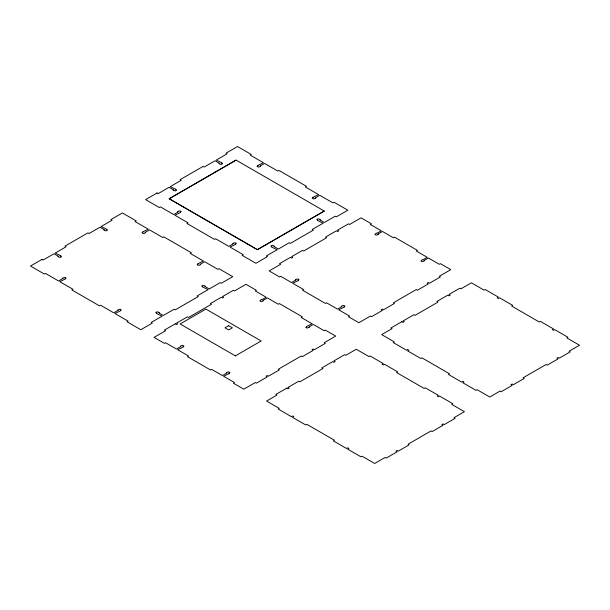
<?xml version="1.0" encoding="UTF-8"?>
<svg xmlns="http://www.w3.org/2000/svg" width="610" height="610" viewBox="0 0 610 610"><rect width="100%" height="100%" fill="white"/><g stroke="black" fill="none" stroke-linecap="round" stroke-linejoin="round"><path stroke-width="0.91" d="M235.376 355.874L261.171 340.982L205.898 309.079L180.102 323.971L235.429 355.912M236.055 160.11L169.13 198.746L257.382 249.696L324.306 211.06L236.055 160.11L169.237 198.746L257.382 249.635L324.253 211.029M41.991 259.41L30.5 266.044L44.286 274.004L45.392 273.364L58.583 280.981L62.975 278.45L62.517 278.183L64.927 277.321L66.124 278.015L65.148 278.572L65.606 278.839L59.78 281.675L72.971 289.292L71.866 289.925L99.445 305.846L100.551 305.213L113.742 312.831L118.134 310.292L117.677 310.025L120.086 309.163L121.283 309.857L120.307 310.421L120.765 310.681L114.939 313.517L128.13 321.135L127.025 321.775L140.819 329.736L152.309 323.102L151.204 322.461L162.1 316.171L156.267 313.342L156.724 313.075L155.756 312.511L156.945 311.817L158.379 312.114L159.355 312.678L158.897 312.945L163.289 315.484L174.185 309.194L175.291 309.827L198.273 296.559L197.167 295.926L208.063 289.636L202.23 286.799L202.695 286.532L201.719 285.976L202.916 285.282L205.318 286.143L204.861 286.41L209.253 288.942L220.149 282.659L221.255 283.292L232.745 276.658L218.952 268.697L217.854 269.33L204.663 261.721L200.263 264.252L200.728 264.519L199.752 265.083L198.319 265.38L197.121 264.687L198.097 264.13L197.632 263.863L203.465 261.027L190.274 253.409L191.372 252.776L163.8 236.855L162.695 237.488L149.503 229.871L145.111 232.41L145.569 232.677L144.593 233.241L143.159 233.538L141.962 232.845L142.938 232.28L142.481 232.013L148.306 229.185L135.115 221.567L136.221 220.927L122.427 212.966L110.936 219.6L112.042 220.24L101.146 226.531L106.979 229.36L106.514 229.627L107.49 230.191L106.293 230.877L104.859 230.588L103.891 230.023L104.348 229.756L99.956 227.217L89.06 233.508L87.954 232.875L64.973 246.143L66.078 246.775L55.182 253.066L61.008 255.903L60.55 256.169L61.526 256.726L60.329 257.42L58.895 257.123L57.919 256.558L58.385 256.291L53.985 253.76L43.096 260.043L41.991 259.41M157.083 192.958L145.592 199.592L159.385 207.552L160.491 206.92L173.682 214.537L178.074 211.998L177.617 211.731L178.585 211.167L180.026 210.869L181.216 211.563L180.24 212.127L180.705 212.387L174.872 215.223L188.063 222.841L186.965 223.473L214.545 239.402L215.643 238.762L228.834 246.379L233.233 243.84L232.768 243.573L233.744 243.016L235.178 242.719L236.375 243.405L235.399 243.969L235.856 244.236L230.031 247.065L243.222 254.683L242.124 255.323L255.91 263.284L267.401 256.65L266.296 256.009L277.192 249.726L271.366 246.89L271.824 246.623L270.848 246.059L272.045 245.373L273.478 245.67L274.454 246.234L273.989 246.493L278.389 249.032L289.277 242.742L290.383 243.382L313.365 230.115L312.259 229.474L323.155 223.184L317.33 220.355L317.787 220.088L316.811 219.524L318.008 218.83L319.442 219.127L320.418 219.691L319.96 219.958L324.352 222.498L335.248 216.207L336.346 216.84L347.837 210.206L334.051 202.245L332.946 202.886L319.754 195.269L315.362 197.808L315.82 198.067L314.844 198.631L313.41 198.929L312.213 198.242L313.189 197.678L312.732 197.411L318.557 194.575L305.366 186.965L306.472 186.325L278.892 170.403L277.786 171.036L264.595 163.427L260.203 165.958L260.661 166.225L259.685 166.789L258.251 167.087L257.062 166.393L258.03 165.836L257.572 165.569L263.406 162.733L250.207 155.115L251.312 154.482L237.526 146.522L226.035 153.156L227.133 153.789L216.245 160.079L222.07 162.916L221.613 163.183L222.589 163.739L221.392 164.433L219.958 164.136L218.982 163.571L219.44 163.305L215.048 160.773L204.152 167.056L203.054 166.423L180.072 179.691L181.17 180.331L170.281 186.614L176.107 189.451L175.649 189.718L176.618 190.282L175.428 190.968L173.019 190.106L173.476 189.847L169.084 187.308L158.188 193.599L157.083 192.958M175.337 323.818L164.441 330.101L165.546 330.742L154.055 337.376L164.441 343.377L165.546 342.736L176.435 349.027L180.834 346.488L180.369 346.221L181.345 345.664L182.779 345.367L183.976 346.053L183 346.617L183.457 346.884L177.632 349.713L188.528 356.004L187.422 356.644L210.404 369.912L211.51 369.271L222.398 375.562L226.798 373.023L226.333 372.763L227.309 372.199L228.742 371.902L229.939 372.588L228.963 373.152L229.429 373.419L223.595 376.256L234.492 382.539L233.386 383.179L243.779 389.18L255.27 382.539L256.368 383.179L267.264 376.888L266.067 376.202L267.264 375.508L268.461 376.202L279.349 369.912L278.252 369.271L301.233 356.004L302.331 356.644L313.227 350.353L312.03 349.66L313.227 348.973L314.424 349.66L325.313 343.377L324.215 342.736L335.706 336.102L325.313 330.101L324.215 330.742L313.319 324.451L308.927 326.99L309.384 327.257L306.975 328.111L305.778 327.425L306.754 326.861L306.296 326.594L312.122 323.765L301.233 317.474L302.331 316.834L279.349 303.566L278.252 304.207L267.355 297.916L262.963 300.448L263.421 300.715L262.445 301.279L261.011 301.576L259.814 300.89L261.309 299.495L261.766 299.762L266.158 297.222L255.27 290.932L256.368 290.299L245.983 284.298L234.492 290.932L233.386 290.299L222.498 296.59L223.687 297.276L222.498 297.97L221.3 297.276L210.404 303.566L211.51 304.207L188.528 317.474L187.422 316.834L176.526 323.125L177.724 323.818L176.526 324.505L175.337 323.818M290.429 257.367L279.533 263.657L280.638 264.29L269.147 270.924L279.533 276.925L280.638 276.284L291.534 282.575L295.926 280.036L295.469 279.776L296.445 279.212L297.878 278.915L299.068 279.601L298.099 280.165L298.557 280.432L292.724 283.269L303.62 289.552L302.514 290.192L325.504 303.46L326.602 302.827L337.498 309.11L341.89 306.578L341.432 306.312L342.408 305.747L343.842 305.45L345.039 306.144L344.063 306.7L344.52 306.967L338.695 309.804L349.583 316.094L348.485 316.727L358.871 322.728L370.361 316.094L371.467 316.727L382.356 310.437L381.166 309.75L382.356 309.056L383.553 309.75L394.449 303.46L393.343 302.827L416.325 289.552L417.431 290.192L428.319 283.902L427.13 283.215L428.319 282.521L429.516 283.215L440.412 276.925L439.307 276.284L450.798 269.65L440.412 263.657L439.307 264.29L428.418 258L424.019 260.539L424.484 260.805L423.508 261.37L422.074 261.667L420.877 260.973L422.364 259.585L422.829 259.852L427.221 257.313L416.325 251.023L417.431 250.39L394.449 237.115L393.343 237.755L382.447 231.464L378.055 234.004L378.513 234.27L377.544 234.827L376.111 235.124L374.914 234.438L376.4 233.043L376.858 233.31L381.258 230.778L370.361 224.488L371.467 223.847L361.074 217.854L349.583 224.488L348.485 223.847L337.589 230.138L338.786 230.832L337.589 231.518L336.392 230.832L325.504 237.115L326.602 237.755L303.62 251.023L302.514 250.39L291.626 256.673L292.823 257.367L291.626 258.053L290.429 257.367M228.697 325.702L225.021 327.822L228.697 329.941L232.379 327.822L228.697 325.702M286.753 388.143L275.857 394.434L276.963 395.066L266.57 401.067L279.258 408.387L278.16 409.028L291.351 416.645L292.541 415.951L293.738 416.645L292.541 417.332L305.732 424.949L306.838 424.308L334.417 440.237L333.312 440.87L346.503 448.487L347.7 447.801L348.897 448.487L347.7 449.181L360.891 456.791L361.997 456.158L374.685 463.478L385.07 457.485L386.176 458.118L397.064 451.835L395.875 451.141L397.064 450.454L398.261 451.141L409.157 444.85L408.052 444.217L431.034 430.95L432.139 431.583L443.028 425.292L441.838 424.606L443.028 423.912L444.225 424.606L455.121 418.315L454.015 417.675L464.408 411.681L451.72 404.354L452.818 403.721L439.627 396.103L438.438 396.79L437.24 396.103L438.438 395.41L425.246 387.8L424.141 388.433L396.561 372.512L397.667 371.871L384.475 364.262L383.278 364.948L382.081 364.262L383.278 363.568L370.087 355.95L368.981 356.591L356.293 349.263L345.908 355.264L344.802 354.623L333.914 360.914L335.103 361.608L333.914 362.294L332.717 361.608L321.821 367.891L322.926 368.531L299.945 381.799L298.839 381.158L287.95 387.449L289.14 388.143L287.95 388.829L286.753 388.143M401.845 321.691L390.957 327.982L392.055 328.615L381.669 334.615L394.357 341.943L393.252 342.576L406.443 350.193L407.64 349.5L408.837 350.193L407.64 350.88L420.831 358.497L421.937 357.864L449.509 373.785L448.411 374.418L461.602 382.035L462.799 381.349L463.989 382.035L462.799 382.729L475.991 390.347L477.089 389.706L489.777 397.034L500.162 391.033L501.267 391.673L512.164 385.383L510.966 384.689L512.164 384.003L513.361 384.689L524.249 378.406L523.151 377.765L546.133 364.498L547.231 365.131L558.127 358.848L556.93 358.154L558.127 357.468L559.324 358.154L570.213 351.863L569.115 351.23L579.5 345.229L566.812 337.909L567.918 337.269L554.726 329.652L553.529 330.346L552.332 329.652L553.529 328.965L540.338 321.348L539.232 321.981L511.653 306.06L512.758 305.427L499.567 297.81L498.37 298.496L497.18 297.81L498.37 297.116L485.179 289.498L484.081 290.139L471.393 282.811L461 288.812L459.902 288.172L449.006 294.462L450.203 295.156L449.006 295.842L447.809 295.156L436.92 301.447L438.018 302.08L415.036 315.347L413.938 314.714L403.042 321.005L404.239 321.691L403.042 322.385L401.845 321.691"/></g></svg>
